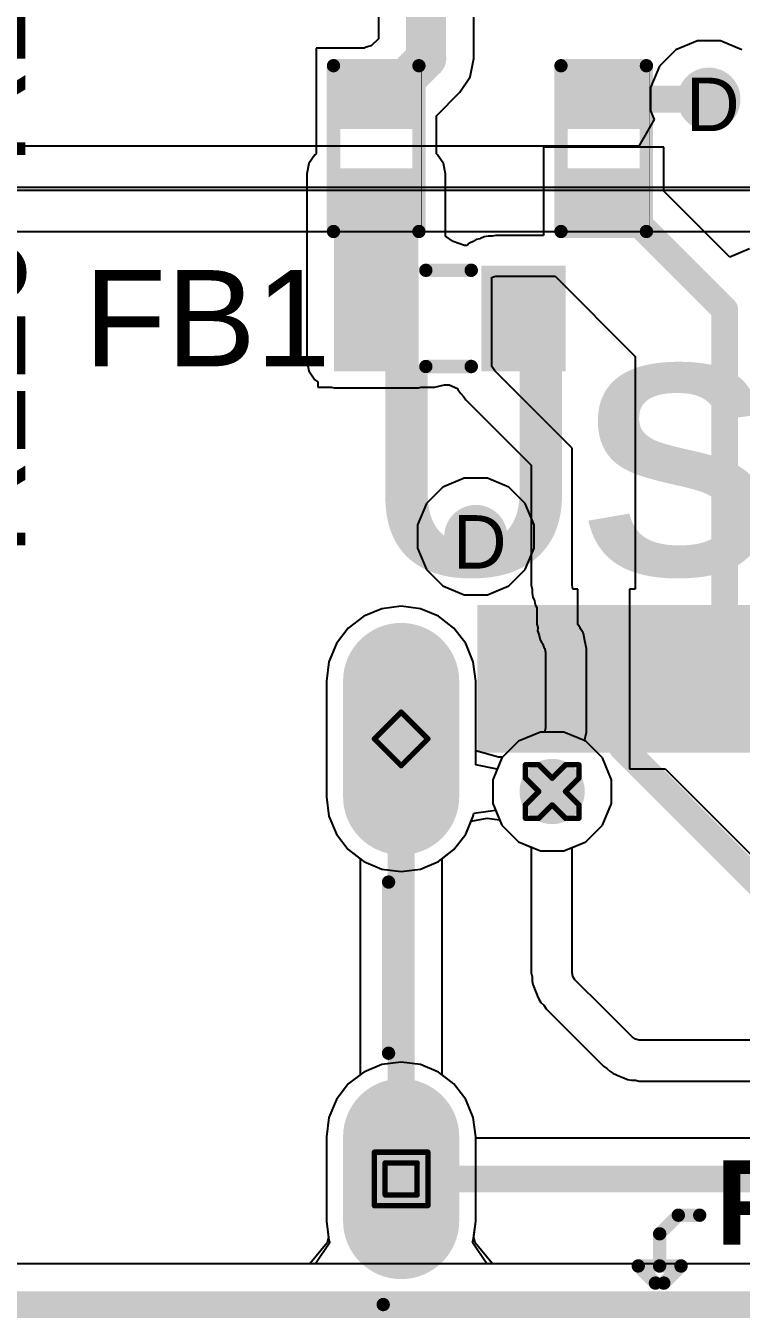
# Model space of a CAD drawing. Header units: inches. Extents: x -11 to 5428, y 0 to 5423.
# Drawn here: x 309.53 to 316.33, y -0.13 to 12.15 of the extents above; entities that cross this region are included whole.
import ezdxf

# ---------------------------------------------------------------- set-up
doc = ezdxf.new("R2010")
doc.units = ezdxf.units.IN
for name, color, linetype in [('Board Outline', 216, 'Continuous'), ('Bottom Layer', 5, 'Continuous'), ('Bottom Solder', 6, 'Continuous'), ('Drill Drawing', 1, 'Continuous'), ('GND', 16, 'Continuous'), ('Mechanical 13', 56, 'Continuous'), ('Multi-Layer', 9, 'Continuous'), ('Pad Holes', 156, 'Continuous'), ('PWR', 76, 'Continuous'), ('Top Layer', 1, 'Continuous'), ('Top Overlay', 2, 'Continuous'), ('Top Paste', 8, 'Continuous'), ('Top Solder', 216, 'Continuous'), ('Via Holes', 16, 'Continuous')]:
    doc.layers.add(name, color=color, linetype=linetype)
doc.styles.add('Arial', font='', dxfattribs={"height": 0.2})
doc.styles.add('Arial_Bold', font='', dxfattribs={"height": 0.2})
doc.styles.get('Arial').set_extended_font_data('Arial')
doc.styles.get('Arial_Bold').set_extended_font_data('Arial', bold=True)

# ---------------------------------------------------------------- blocks, each defined once
blk = doc.blocks.new('IND_0603__1608_M_______628')
at = {"layer": 'Top Layer'}
for points in [[(-1, 0.4), (-0.4, 0.4), (-0.4, -0.4), (-1, -0.4)], [(0.4, 0.4), (1, 0.4), (1, -0.4), (0.4, -0.4)]]:
    blk.add_hatch(color=1, dxfattribs=at).paths.add_polyline_path(points)
at = {"layer": 'Top Paste'}
for points in [[(-1, 0.4), (-0.4, 0.4), (-0.4, -0.4), (-1, -0.4)], [(0.4, 0.4), (1, 0.4), (1, -0.4), (0.4, -0.4)]]:
    blk.add_hatch(color=8, dxfattribs=at).paths.add_polyline_path(points)
at = {"layer": 'Top Solder'}
for points in [[(-1.102, 0.502), (-0.298, 0.502), (-0.298, -0.502), (-1.102, -0.502)], [(0.298, 0.502), (1.102, 0.502), (1.102, -0.502), (0.298, -0.502)]]:
    blk.add_hatch(color=216, dxfattribs=at).paths.add_polyline_path(points)
at = {"layer": 'Top Overlay'}
for points in [[(0.229, 0.457, 0.127, 0.127, 0), (-0.203, 0.457, 0.127, 0.127, 0)], [(0.229, -0.457, 0.127, 0.127, 0), (-0.203, -0.457, 0.127, 0.127, 0)]]:
    blk.add_lwpolyline(points, format="xyseb", dxfattribs=at)
for points in [[(-0.235, 0.457, 0.0635, 0.0635, 1), (-0.171, 0.457, 0.0635, 0.0635, 1)], [(0.197, 0.457, 0.0635, 0.0635, 1), (0.26, 0.457, 0.0635, 0.0635, 1)], [(-0.235, -0.457, 0.0635, 0.0635, 1), (-0.171, -0.457, 0.0635, 0.0635, 1)], [(0.197, -0.457, 0.0635, 0.0635, 1), (0.26, -0.457, 0.0635, 0.0635, 1)]]:
    blk.add_lwpolyline(points, format="xyseb", close=True, dxfattribs=at)
blk = doc.blocks.new('R___0402_746')
at = {"layer": 'Top Layer'}
for points in [[(-0.699, -0.318), (-0.699, 0.317), (-0.241, 0.317), (-0.241, -0.318)], [(0.241, -0.318), (0.241, 0.317), (0.698, 0.317), (0.698, -0.318)]]:
    blk.add_hatch(color=1, dxfattribs=at).paths.add_polyline_path(points)
at = {"layer": 'Top Paste'}
for points in [[(-0.699, -0.318), (-0.699, 0.317), (-0.241, 0.317), (-0.241, -0.318)], [(0.241, -0.318), (0.241, 0.317), (0.698, 0.317), (0.698, -0.318)]]:
    blk.add_hatch(color=8, dxfattribs=at).paths.add_polyline_path(points)
at = {"layer": 'Top Solder'}
for points in [[(-0.754, -0.373), (-0.754, 0.372), (-0.186, 0.372), (-0.186, -0.373)], [(0.186, -0.373), (0.186, 0.372), (0.753, 0.372), (0.753, -0.373)]]:
    blk.add_hatch(color=216, dxfattribs=at).paths.add_polyline_path(points)
at = {"layer": 'Top Overlay'}
for points in [[(-0.787, 0.406, 0.127, 0.127, 0), (-0.787, -0.406, 0.127, 0.127, 0)], [(-0.787, 0.406, 0.127, 0.127, 0), (0.787, 0.406, 0.127, 0.127, 0)], [(0.787, 0.406, 0.127, 0.127, 0), (0.787, -0.406, 0.127, 0.127, 0)], [(-0.787, -0.406, 0.127, 0.127, 0), (0.787, -0.406, 0.127, 0.127, 0)], [(-0.813, -0.432, 0.00323, 0.00323, 0), (0.813, -0.432, 0.00323, 0.00323, 0)]]:
    blk.add_lwpolyline(points, format="xyseb", dxfattribs=at)
for points in [[(-0.819, 0.406, 0.0635, 0.0635, 1), (-0.756, 0.406, 0.0635, 0.0635, 1)], [(-0.819, 0.406, 0.0635, 0.0635, 1), (-0.756, 0.406, 0.0635, 0.0635, 1)], [(0.756, 0.406, 0.0635, 0.0635, 1), (0.819, 0.406, 0.0635, 0.0635, 1)], [(0.756, 0.406, 0.0635, 0.0635, 1), (0.819, 0.406, 0.0635, 0.0635, 1)], [(-0.819, -0.406, 0.0635, 0.0635, 1), (-0.756, -0.406, 0.0635, 0.0635, 1)], [(-0.819, -0.406, 0.0635, 0.0635, 1), (-0.756, -0.406, 0.0635, 0.0635, 1)], [(0.756, -0.406, 0.0635, 0.0635, 1), (0.819, -0.406, 0.0635, 0.0635, 1)], [(0.756, -0.406, 0.0635, 0.0635, 1), (0.819, -0.406, 0.0635, 0.0635, 1)], [(-0.814, -0.432, 0.00161, 0.00161, 1), (-0.812, -0.432, 0.00161, 0.00161, 1)], [(0.812, -0.432, 0.00161, 0.00161, 1), (0.814, -0.432, 0.00161, 0.00161, 1)]]:
    blk.add_lwpolyline(points, format="xyseb", close=True, dxfattribs=at)
blk = doc.blocks.new('R___0402_754')
at = {"layer": 'Top Layer'}
for points in [[(-0.699, -0.318), (-0.699, 0.317), (-0.241, 0.317), (-0.241, -0.318)], [(0.241, -0.318), (0.241, 0.317), (0.698, 0.317), (0.698, -0.318)]]:
    blk.add_hatch(color=1, dxfattribs=at).paths.add_polyline_path(points)
at = {"layer": 'Top Paste'}
for points in [[(-0.699, -0.318), (-0.699, 0.317), (-0.241, 0.317), (-0.241, -0.318)], [(0.241, -0.318), (0.241, 0.317), (0.698, 0.317), (0.698, -0.318)]]:
    blk.add_hatch(color=8, dxfattribs=at).paths.add_polyline_path(points)
at = {"layer": 'Top Solder'}
for points in [[(-0.754, -0.373), (-0.754, 0.372), (-0.186, 0.372), (-0.186, -0.373)], [(0.186, -0.373), (0.186, 0.372), (0.753, 0.372), (0.753, -0.373)]]:
    blk.add_hatch(color=216, dxfattribs=at).paths.add_polyline_path(points)
at = {"layer": 'Top Overlay'}
for points in [[(-0.787, 0.406, 0.127, 0.127, 0), (-0.787, -0.406, 0.127, 0.127, 0)], [(-0.787, 0.406, 0.127, 0.127, 0), (0.787, 0.406, 0.127, 0.127, 0)], [(0.787, 0.406, 0.127, 0.127, 0), (0.787, -0.406, 0.127, 0.127, 0)], [(-0.787, -0.406, 0.127, 0.127, 0), (0.787, -0.406, 0.127, 0.127, 0)], [(-0.813, -0.432, 0.00323, 0.00323, 0), (0.813, -0.432, 0.00323, 0.00323, 0)]]:
    blk.add_lwpolyline(points, format="xyseb", dxfattribs=at)
for points in [[(-0.819, 0.406, 0.0635, 0.0635, 1), (-0.756, 0.406, 0.0635, 0.0635, 1)], [(-0.819, 0.406, 0.0635, 0.0635, 1), (-0.756, 0.406, 0.0635, 0.0635, 1)], [(0.756, 0.406, 0.0635, 0.0635, 1), (0.819, 0.406, 0.0635, 0.0635, 1)], [(0.756, 0.406, 0.0635, 0.0635, 1), (0.819, 0.406, 0.0635, 0.0635, 1)], [(-0.819, -0.406, 0.0635, 0.0635, 1), (-0.756, -0.406, 0.0635, 0.0635, 1)], [(-0.819, -0.406, 0.0635, 0.0635, 1), (-0.756, -0.406, 0.0635, 0.0635, 1)], [(0.756, -0.406, 0.0635, 0.0635, 1), (0.819, -0.406, 0.0635, 0.0635, 1)], [(0.756, -0.406, 0.0635, 0.0635, 1), (0.819, -0.406, 0.0635, 0.0635, 1)], [(-0.814, -0.432, 0.00161, 0.00161, 1), (-0.812, -0.432, 0.00161, 0.00161, 1)], [(0.812, -0.432, 0.00161, 0.00161, 1), (0.814, -0.432, 0.00161, 0.00161, 1)]]:
    blk.add_lwpolyline(points, format="xyseb", close=True, dxfattribs=at)
blk = doc.blocks.new('TYPE_C_31_M_12__775')
at = {"layer": 'Bottom Layer'}
h = blk.add_hatch(color=5, dxfattribs=at)
edge = h.paths.add_edge_path()
edge.add_arc((-4.325, 2.355), 0.45, 0, 180)
edge.add_line((-4.775, 2.355), (-4.775, 1.255))
edge.add_arc((-4.325, 1.255), 0.45, 180, 360)
edge.add_line((-3.875, 1.255), (-3.875, 2.355))
h = blk.add_hatch(color=5, dxfattribs=at)
edge = h.paths.add_edge_path()
edge.add_arc((-4.325, -2.775), 0.45, 180, 360)
edge.add_line((-3.875, -2.775), (-3.875, -1.975))
edge.add_arc((-4.325, -1.975), 0.45, 0, 180)
edge.add_line((-4.775, -1.975), (-4.775, -2.775))
at = {"layer": 'Bottom Solder'}
h = blk.add_hatch(color=6, dxfattribs=at)
edge = h.paths.add_edge_path()
edge.add_arc((-4.325, 2.355), 0.552, 0, 180)
edge.add_line((-4.877, 2.355), (-4.877, 1.255))
edge.add_arc((-4.325, 1.255), 0.552, 180, 360)
edge.add_line((-3.773, 1.255), (-3.773, 2.355))
h = blk.add_hatch(color=6, dxfattribs=at)
edge = h.paths.add_edge_path()
edge.add_arc((-2.89, 1.305), 0.102, 0, 360)
h = blk.add_hatch(color=6, dxfattribs=at)
edge = h.paths.add_edge_path()
edge.add_arc((-4.325, -2.775), 0.552, 180, 360)
edge.add_line((-3.773, -2.775), (-3.773, -1.975))
edge.add_arc((-4.325, -1.975), 0.552, 0, 180)
edge.add_line((-4.877, -1.975), (-4.877, -2.775))
at = {"layer": 'GND'}
h = blk.add_hatch(color=16, dxfattribs=at)
edge = h.paths.add_edge_path()
edge.add_arc((-4.325, 2.355), 0.45, 0, 180)
edge.add_line((-4.775, 2.355), (-4.775, 1.255))
edge.add_arc((-4.325, 1.255), 0.45, 180, 360)
edge.add_line((-3.875, 1.255), (-3.875, 2.355))
h = blk.add_hatch(color=16, dxfattribs=at)
edge = h.paths.add_edge_path()
edge.add_arc((-4.325, -2.775), 0.45, 180, 360)
edge.add_line((-3.875, -2.775), (-3.875, -1.975))
edge.add_arc((-4.325, -1.975), 0.45, 0, 180)
edge.add_line((-4.775, -1.975), (-4.775, -2.775))
at = {"layer": 'Multi-Layer'}
h = blk.add_hatch(color=9, dxfattribs=at)
edge = h.paths.add_edge_path()
edge.add_arc((-4.325, 2.355), 0.45, 0, 180)
edge.add_line((-4.775, 2.355), (-4.775, 1.255))
edge.add_arc((-4.325, 1.255), 0.45, 180, 360)
edge.add_line((-3.875, 1.255), (-3.875, 2.355))
h = blk.add_hatch(color=9, dxfattribs=at)
edge = h.paths.add_edge_path()
edge.add_arc((-4.325, -2.775), 0.45, 180, 360)
edge.add_line((-3.875, -2.775), (-3.875, -1.975))
edge.add_arc((-4.325, -1.975), 0.45, 0, 180)
edge.add_line((-4.775, -1.975), (-4.775, -2.775))
at = {"layer": 'Pad Holes'}
h = blk.add_hatch(color=7, dxfattribs=at)
edge = h.paths.add_edge_path()
edge.add_arc((-4.325, 1.255), 0.3, 180, 360)
edge.add_line((-4.025, 1.255), (-4.025, 2.355))
edge.add_arc((-4.325, 2.355), 0.3, 0, 180)
edge.add_line((-4.625, 2.355), (-4.625, 1.255))
h = blk.add_hatch(color=7, dxfattribs=at)
edge = h.paths.add_edge_path()
edge.add_arc((-2.89, 1.305), 0.31, 0, 360)
h = blk.add_hatch(color=7, dxfattribs=at)
edge = h.paths.add_edge_path()
edge.add_arc((-4.325, -2.775), 0.3, 180, 360)
edge.add_line((-4.025, -2.775), (-4.025, -1.975))
edge.add_arc((-4.325, -1.975), 0.3, 0, 180)
edge.add_line((-4.625, -1.975), (-4.625, -2.775))
at = {"layer": 'PWR'}
h = blk.add_hatch(color=76, dxfattribs=at)
edge = h.paths.add_edge_path()
edge.add_arc((-4.325, 2.355), 0.45, 0, 180)
edge.add_line((-4.775, 2.355), (-4.775, 1.255))
edge.add_arc((-4.325, 1.255), 0.45, 180, 360)
edge.add_line((-3.875, 1.255), (-3.875, 2.355))
h = blk.add_hatch(color=76, dxfattribs=at)
edge = h.paths.add_edge_path()
edge.add_arc((-4.325, -2.775), 0.45, 180, 360)
edge.add_line((-3.875, -2.775), (-3.875, -1.975))
edge.add_arc((-4.325, -1.975), 0.45, 0, 180)
edge.add_line((-4.775, -1.975), (-4.775, -2.775))
at = {"layer": 'Top Layer'}
for points in [[(-3.5, 2.975), (-2.9, 2.975), (-2.9, 1.775), (-3.5, 1.775)], [(-2.7, 2.975), (-2.1, 2.975), (-2.1, 1.775), (-2.7, 1.775)], [(-1.9, 2.975), (-1.6, 2.975), (-1.6, 1.775), (-1.9, 1.775)], [(-1.4, 2.975), (-1.1, 2.975), (-1.1, 1.775), (-1.4, 1.775)]]:
    blk.add_hatch(color=1, dxfattribs=at).paths.add_polyline_path(points)
h = blk.add_hatch(color=1, dxfattribs=at)
edge = h.paths.add_edge_path()
edge.add_arc((-4.325, 2.355), 0.45, 0, 180)
edge.add_line((-4.775, 2.355), (-4.775, 1.255))
edge.add_arc((-4.325, 1.255), 0.45, 180, 360)
edge.add_line((-3.875, 1.255), (-3.875, 2.355))
h = blk.add_hatch(color=1, dxfattribs=at)
edge = h.paths.add_edge_path()
edge.add_arc((-4.325, -2.775), 0.45, 180, 360)
edge.add_line((-3.875, -2.775), (-3.875, -1.975))
edge.add_arc((-4.325, -1.975), 0.45, 0, 180)
edge.add_line((-4.775, -1.975), (-4.775, -2.775))
at = {"layer": 'Top Paste'}
for points in [[(-3.5, 2.975), (-2.9, 2.975), (-2.9, 1.775), (-3.5, 1.775)], [(-2.7, 2.975), (-2.1, 2.975), (-2.1, 1.775), (-2.7, 1.775)], [(-1.9, 2.975), (-1.6, 2.975), (-1.6, 1.775), (-1.9, 1.775)], [(-1.4, 2.975), (-1.1, 2.975), (-1.1, 1.775), (-1.4, 1.775)]]:
    blk.add_hatch(color=8, dxfattribs=at).paths.add_polyline_path(points)
at = {"layer": 'Top Solder'}
for points in [[(-3.602, 3.077), (-2.798, 3.077), (-2.798, 1.673), (-3.602, 1.673)], [(-2.802, 3.077), (-1.998, 3.077), (-1.998, 1.673), (-2.802, 1.673)], [(-2.002, 3.077), (-1.498, 3.077), (-1.498, 1.673), (-2.002, 1.673)], [(-1.502, 3.077), (-0.998, 3.077), (-0.998, 1.673), (-1.502, 1.673)]]:
    blk.add_hatch(color=216, dxfattribs=at).paths.add_polyline_path(points)
h = blk.add_hatch(color=216, dxfattribs=at)
edge = h.paths.add_edge_path()
edge.add_arc((-4.325, 2.355), 0.552, 0, 180)
edge.add_line((-4.877, 2.355), (-4.877, 1.255))
edge.add_arc((-4.325, 1.255), 0.552, 180, 360)
edge.add_line((-3.773, 1.255), (-3.773, 2.355))
h = blk.add_hatch(color=216, dxfattribs=at)
edge = h.paths.add_edge_path()
edge.add_arc((-2.89, 1.305), 0.102, 0, 360)
h = blk.add_hatch(color=216, dxfattribs=at)
edge = h.paths.add_edge_path()
edge.add_arc((-4.325, -2.775), 0.552, 180, 360)
edge.add_line((-3.773, -2.775), (-3.773, -1.975))
edge.add_arc((-4.325, -1.975), 0.552, 0, 180)
edge.add_line((-4.877, -1.975), (-4.877, -2.775))
at = {"layer": 'Mechanical 13'}
for points in [[(-1.868, -2.897, 0.127, 0.127, 0), (-1.691, -2.72, 0.127, 0.127, 0)], [(-1.691, -2.72, 0.127, 0.127, 0), (-1.487, -2.72, 0.127, 0.127, 0)], [(-1.868, -3.202, 0.127, 0.127, 0), (-1.868, -2.897, 0.127, 0.127, 0)], [(-2.072, -3.202, 0.127, 0.127, 0), (-1.908, -3.365, 0.127, 0.127, 0)], [(-2.072, -3.202, 0.127, 0.127, 0), (-1.868, -3.202, 0.127, 0.127, 0)], [(-1.868, -3.202, 0.127, 0.127, 0), (-1.665, -3.202, 0.127, 0.127, 0)], [(-1.828, -3.365, 0.127, 0.127, 0), (-1.665, -3.202, 0.127, 0.127, 0)]]:
    blk.add_lwpolyline(points, format="xyseb", dxfattribs=at)
for points in [[(-1.722, -2.72, 0.0635, 0.0635, 1), (-1.659, -2.72, 0.0635, 0.0635, 1)], [(-1.722, -2.72, 0.0635, 0.0635, 1), (-1.659, -2.72, 0.0635, 0.0635, 1)], [(-1.519, -2.72, 0.0635, 0.0635, 1), (-1.456, -2.72, 0.0635, 0.0635, 1)], [(-1.9, -2.897, 0.0635, 0.0635, 1), (-1.837, -2.897, 0.0635, 0.0635, 1)], [(-1.9, -2.897, 0.0635, 0.0635, 1), (-1.837, -2.897, 0.0635, 0.0635, 1)], [(-2.103, -3.202, 0.0635, 0.0635, 1), (-2.04, -3.202, 0.0635, 0.0635, 1)], [(-2.103, -3.202, 0.0635, 0.0635, 1), (-2.04, -3.202, 0.0635, 0.0635, 1)], [(-1.9, -3.202, 0.0635, 0.0635, 1), (-1.837, -3.202, 0.0635, 0.0635, 1)], [(-1.9, -3.202, 0.0635, 0.0635, 1), (-1.837, -3.202, 0.0635, 0.0635, 1)], [(-1.9, -3.202, 0.0635, 0.0635, 1), (-1.837, -3.202, 0.0635, 0.0635, 1)], [(-1.697, -3.202, 0.0635, 0.0635, 1), (-1.633, -3.202, 0.0635, 0.0635, 1)], [(-1.697, -3.202, 0.0635, 0.0635, 1), (-1.633, -3.202, 0.0635, 0.0635, 1)], [(-1.94, -3.365, 0.0635, 0.0635, 1), (-1.877, -3.365, 0.0635, 0.0635, 1)], [(-1.86, -3.365, 0.0635, 0.0635, 1), (-1.797, -3.365, 0.0635, 0.0635, 1)]]:
    blk.add_lwpolyline(points, format="xyseb", close=True, dxfattribs=at)
at = {"layer": 'Top Overlay'}
for points in [[(-4.445, -1.181, 0.127, 0.127, 0), (-4.445, 0.445, 0.127, 0.127, 0)], [(-4.495, -3.569, 0.127, 0.127, 0), (4.495, -3.569, 0.127, 0.127, 0)]]:
    blk.add_lwpolyline(points, format="xyseb", dxfattribs=at)
for points in [[(-4.476, 0.445, 0.0635, 0.0635, 1), (-4.413, 0.445, 0.0635, 0.0635, 1)], [(-4.476, -1.181, 0.0635, 0.0635, 1), (-4.413, -1.181, 0.0635, 0.0635, 1)], [(-4.527, -3.569, 0.0635, 0.0635, 1), (-4.464, -3.569, 0.0635, 0.0635, 1)]]:
    blk.add_lwpolyline(points, format="xyseb", close=True, dxfattribs=at)
at = {"layer": 'Mechanical 13', "style": 'Arial_Bold'}
blk.add_text('PCB Edge', height=0.8, rotation=360, dxfattribs=at).set_placement((-1.338, -2.999))

msp = doc.modelspace()

# ---------------------------------------------------------------- hatches: boundary and pattern name
at = {"layer": 'Bottom Layer'}
h = msp.add_hatch(color=5, dxfattribs=at)
edge = h.paths.add_edge_path()
edge.add_arc((316.022, 11.454), 0.3, 0, 360)
h = msp.add_hatch(color=5, dxfattribs=at)
edge = h.paths.add_edge_path()
edge.add_arc((313.807, 7.299), 0.3, 0, 360)
at = {"layer": 'GND'}
h = msp.add_hatch(color=16, dxfattribs=at)
edge = h.paths.add_edge_path()
edge.add_arc((316.022, 11.454), 0.3, 0, 360)
h = msp.add_hatch(color=16, dxfattribs=at)
edge = h.paths.add_edge_path()
edge.add_arc((313.807, 7.299), 0.3, 0, 360)
at = {"layer": 'PWR'}
h = msp.add_hatch(color=76, dxfattribs=at)
edge = h.paths.add_edge_path()
edge.add_arc((316.022, 11.454), 0.3, 0, 360)
h = msp.add_hatch(color=76, dxfattribs=at)
edge = h.paths.add_edge_path()
edge.add_arc((313.807, 7.299), 0.3, 0, 360)
at = {"layer": 'Top Layer'}
h = msp.add_hatch(color=1, dxfattribs=at)
edge = h.paths.add_edge_path()
edge.add_arc((316.022, 11.454), 0.3, 0, 360)
msp.add_hatch(color=1, dxfattribs=at).paths.add_polyline_path([(312.459, 8.971), (313.261, 8.971), (313.261, 10.743), (312.459, 10.743)])
h = msp.add_hatch(color=1, dxfattribs=at)
edge = h.paths.add_edge_path()
edge.add_arc((313.807, 7.299), 0.3, 0, 360)
at = {"layer": 'Via Holes'}
h = msp.add_hatch(color=7, dxfattribs=at)
edge = h.paths.add_edge_path()
edge.add_arc((316.022, 11.454), 0.15, 0, 360)
h = msp.add_hatch(color=7, dxfattribs=at)
edge = h.paths.add_edge_path()
edge.add_arc((313.807, 7.299), 0.15, 0, 360)

# ---------------------------------------------------------------- linework, layer by layer
at = {"layer": 'Board Outline'}
msp.add_lwpolyline([(0, 0, 0.254, 0.254, 0), (344, 0, 0.254, 0.254, 0)], format="xyseb", dxfattribs=at)
at = {"layer": 'Bottom Layer'}
for p, q in [((313.097, 6.636), (312.913, 6.612)), ((313.281, 6.612), (313.097, 6.636)), ((312.742, 6.541), (312.595, 6.428)), ((312.913, 6.612), (312.742, 6.541)), ((313.452, 6.541), (313.281, 6.612)), ((313.599, 6.428), (313.452, 6.541)), ((312.595, 6.428), (312.482, 6.281)), ((313.712, 6.281), (313.599, 6.428)), ((312.482, 6.281), (312.411, 6.109)), ((313.783, 6.109), (313.712, 6.281)), ((312.411, 6.109), (312.387, 5.926)), ((313.807, 5.926), (313.783, 6.109)), ((312.387, 5.926), (312.387, 4.826)), ((313.807, 5.13), (313.807, 5.926)), ((314.42, 5.44), (314.213, 5.354)), ((314.644, 5.44), (314.42, 5.44)), ((314.852, 5.354), (314.644, 5.44)), ((314.213, 5.354), (314.054, 5.195)), ((315.01, 5.195), (314.852, 5.354)), ((314.054, 5.195), (314.01, 5.09)), ((315.096, 4.988), (315.01, 5.195)), ((314.01, 5.09), (313.807, 5.13)), ((315.096, 4.763), (315.096, 4.988)), ((312.387, 4.826), (312.411, 4.642)), ((313.783, 4.642), (313.787, 4.67)), ((313.787, 4.67), (313.995, 4.698)), ((313.995, 4.698), (314.054, 4.556)), ((315.01, 4.556), (315.096, 4.763)), ((312.411, 4.642), (312.482, 4.471)), ((313.712, 4.471), (313.783, 4.642)), ((314.054, 4.556), (314.213, 4.398)), ((314.852, 4.398), (315.01, 4.556)), ((312.482, 4.471), (312.595, 4.324)), ((313.599, 4.324), (313.712, 4.471)), ((312.595, 4.324), (312.709, 4.236)), ((313.486, 4.236), (313.599, 4.324)), ((314.213, 4.398), (314.42, 4.312)), ((314.42, 4.312), (314.644, 4.312)), ((314.644, 4.312), (314.852, 4.398)), ((312.709, 4.236), (312.709, 2.185)), ((313.486, 2.185), (313.486, 4.236)), ((312.595, 2.098), (312.482, 1.951)), ((312.709, 2.185), (312.595, 2.098)), ((313.599, 2.098), (313.486, 2.185)), ((313.712, 1.951), (313.599, 2.098)), ((312.482, 1.951), (312.411, 1.779)), ((313.783, 1.779), (313.712, 1.951)), ((312.411, 1.779), (312.387, 1.596)), ((313.807, 1.596), (313.783, 1.779)), ((312.387, 1.596), (312.387, 0.796)), ((313.807, 1.584), (313.807, 1.596)), ((321.037, 1.584), (313.807, 1.584)), ((312.387, 0.796), (312.411, 0.612)), ((312.42, 0.592), (312.284, 0.388)), ((312.411, 0.612), (312.42, 0.592)), ((312.284, 0.388), (305.819, 0.388))]:
    msp.add_line(p, q, dxfattribs=at)
for points in [[(313.097, 1.196, 0.254, 0.254, 0), (313.097, 5.376, 0.254, 0.254, 0)], [(313.097, 1.196, 0.254, 0.254, 0), (321.747, 1.196, 0.254, 0.254, 0)]]:
    msp.add_lwpolyline(points, format="xyseb", dxfattribs=at)
for points in [[(313.034, 5.376, 0.127, 0.127, 1), (313.161, 5.376, 0.127, 0.127, 1)], [(313.034, 1.196, 0.127, 0.127, 1), (313.161, 1.196, 0.127, 0.127, 1)], [(313.034, 1.196, 0.127, 0.127, 1), (313.161, 1.196, 0.127, 0.127, 1)]]:
    msp.add_lwpolyline(points, format="xyseb", close=True, dxfattribs=at)
at = {"layer": 'Drill Drawing'}
for points in [[(312.843, 5.376, 0.0508, 0.0508, 0), (313.097, 5.63, 0.0508, 0.0508, 0)], [(313.097, 5.63, 0.0508, 0.0508, 0), (313.351, 5.376, 0.0508, 0.0508, 0)], [(312.843, 5.376, 0.0508, 0.0508, 0), (313.097, 5.122, 0.0508, 0.0508, 0)], [(313.097, 5.122, 0.0508, 0.0508, 0), (313.351, 5.376, 0.0508, 0.0508, 0)], [(314.278, 5.003, 0.0508, 0.0508, 0), (314.278, 5.13, 0.0508, 0.0508, 0)], [(314.278, 5.13, 0.0508, 0.0508, 0), (314.405, 5.13, 0.0508, 0.0508, 0)], [(314.405, 5.13, 0.0508, 0.0508, 0), (314.532, 5.003, 0.0508, 0.0508, 0)], [(314.532, 5.003, 0.0508, 0.0508, 0), (314.659, 5.13, 0.0508, 0.0508, 0)], [(314.659, 5.13, 0.0508, 0.0508, 0), (314.786, 5.13, 0.0508, 0.0508, 0)], [(314.786, 5.003, 0.0508, 0.0508, 0), (314.786, 5.13, 0.0508, 0.0508, 0)], [(314.278, 5.003, 0.0508, 0.0508, 0), (314.405, 4.876, 0.0508, 0.0508, 0)], [(314.659, 4.876, 0.0508, 0.0508, 0), (314.786, 5.003, 0.0508, 0.0508, 0)], [(314.278, 4.749, 0.0508, 0.0508, 0), (314.405, 4.876, 0.0508, 0.0508, 0)], [(314.659, 4.876, 0.0508, 0.0508, 0), (314.786, 4.749, 0.0508, 0.0508, 0)], [(314.278, 4.622, 0.0508, 0.0508, 0), (314.278, 4.749, 0.0508, 0.0508, 0)], [(314.405, 4.622, 0.0508, 0.0508, 0), (314.532, 4.749, 0.0508, 0.0508, 0)], [(314.532, 4.749, 0.0508, 0.0508, 0), (314.659, 4.622, 0.0508, 0.0508, 0)], [(314.786, 4.622, 0.0508, 0.0508, 0), (314.786, 4.749, 0.0508, 0.0508, 0)], [(314.278, 4.622, 0.0508, 0.0508, 0), (314.405, 4.622, 0.0508, 0.0508, 0)], [(314.659, 4.622, 0.0508, 0.0508, 0), (314.786, 4.622, 0.0508, 0.0508, 0)], [(312.843, 1.45, 0.0508, 0.0508, 0), (313.351, 1.45, 0.0508, 0.0508, 0)], [(312.843, 0.942, 0.0508, 0.0508, 0), (312.843, 1.45, 0.0508, 0.0508, 0)], [(313.351, 0.942, 0.0508, 0.0508, 0), (313.351, 1.45, 0.0508, 0.0508, 0)], [(312.945, 1.348, 0.0508, 0.0508, 0), (313.249, 1.348, 0.0508, 0.0508, 0)], [(312.945, 1.043, 0.0508, 0.0508, 0), (312.945, 1.348, 0.0508, 0.0508, 0)], [(313.249, 1.043, 0.0508, 0.0508, 0), (313.249, 1.348, 0.0508, 0.0508, 0)], [(312.945, 1.043, 0.0508, 0.0508, 0), (313.249, 1.043, 0.0508, 0.0508, 0)], [(312.843, 0.942, 0.0508, 0.0508, 0), (313.351, 0.942, 0.0508, 0.0508, 0)]]:
    msp.add_lwpolyline(points, format="xyseb", dxfattribs=at)
for points in [[(313.084, 5.63, 0.0254, 0.0254, 1), (313.11, 5.63, 0.0254, 0.0254, 1)], [(313.084, 5.63, 0.0254, 0.0254, 1), (313.11, 5.63, 0.0254, 0.0254, 1)], [(312.83, 5.376, 0.0254, 0.0254, 1), (312.856, 5.376, 0.0254, 0.0254, 1)], [(312.83, 5.376, 0.0254, 0.0254, 1), (312.856, 5.376, 0.0254, 0.0254, 1)], [(313.338, 5.376, 0.0254, 0.0254, 1), (313.364, 5.376, 0.0254, 0.0254, 1)], [(313.338, 5.376, 0.0254, 0.0254, 1), (313.364, 5.376, 0.0254, 0.0254, 1)], [(313.084, 5.122, 0.0254, 0.0254, 1), (313.11, 5.122, 0.0254, 0.0254, 1)], [(313.084, 5.122, 0.0254, 0.0254, 1), (313.11, 5.122, 0.0254, 0.0254, 1)], [(314.265, 5.13, 0.0254, 0.0254, 1), (314.291, 5.13, 0.0254, 0.0254, 1)], [(314.265, 5.13, 0.0254, 0.0254, 1), (314.291, 5.13, 0.0254, 0.0254, 1)], [(314.392, 5.13, 0.0254, 0.0254, 1), (314.418, 5.13, 0.0254, 0.0254, 1)], [(314.392, 5.13, 0.0254, 0.0254, 1), (314.418, 5.13, 0.0254, 0.0254, 1)], [(314.646, 5.13, 0.0254, 0.0254, 1), (314.672, 5.13, 0.0254, 0.0254, 1)], [(314.646, 5.13, 0.0254, 0.0254, 1), (314.672, 5.13, 0.0254, 0.0254, 1)], [(314.773, 5.13, 0.0254, 0.0254, 1), (314.799, 5.13, 0.0254, 0.0254, 1)], [(314.773, 5.13, 0.0254, 0.0254, 1), (314.799, 5.13, 0.0254, 0.0254, 1)], [(314.265, 5.003, 0.0254, 0.0254, 1), (314.291, 5.003, 0.0254, 0.0254, 1)], [(314.265, 5.003, 0.0254, 0.0254, 1), (314.291, 5.003, 0.0254, 0.0254, 1)], [(314.519, 5.003, 0.0254, 0.0254, 1), (314.545, 5.003, 0.0254, 0.0254, 1)], [(314.519, 5.003, 0.0254, 0.0254, 1), (314.545, 5.003, 0.0254, 0.0254, 1)], [(314.773, 5.003, 0.0254, 0.0254, 1), (314.799, 5.003, 0.0254, 0.0254, 1)], [(314.773, 5.003, 0.0254, 0.0254, 1), (314.799, 5.003, 0.0254, 0.0254, 1)], [(314.392, 4.876, 0.0254, 0.0254, 1), (314.418, 4.876, 0.0254, 0.0254, 1)], [(314.392, 4.876, 0.0254, 0.0254, 1), (314.418, 4.876, 0.0254, 0.0254, 1)], [(314.646, 4.876, 0.0254, 0.0254, 1), (314.672, 4.876, 0.0254, 0.0254, 1)], [(314.646, 4.876, 0.0254, 0.0254, 1), (314.672, 4.876, 0.0254, 0.0254, 1)], [(314.265, 4.749, 0.0254, 0.0254, 1), (314.291, 4.749, 0.0254, 0.0254, 1)], [(314.265, 4.749, 0.0254, 0.0254, 1), (314.291, 4.749, 0.0254, 0.0254, 1)], [(314.519, 4.749, 0.0254, 0.0254, 1), (314.545, 4.749, 0.0254, 0.0254, 1)], [(314.519, 4.749, 0.0254, 0.0254, 1), (314.545, 4.749, 0.0254, 0.0254, 1)], [(314.773, 4.749, 0.0254, 0.0254, 1), (314.799, 4.749, 0.0254, 0.0254, 1)], [(314.773, 4.749, 0.0254, 0.0254, 1), (314.799, 4.749, 0.0254, 0.0254, 1)], [(314.265, 4.622, 0.0254, 0.0254, 1), (314.291, 4.622, 0.0254, 0.0254, 1)], [(314.265, 4.622, 0.0254, 0.0254, 1), (314.291, 4.622, 0.0254, 0.0254, 1)], [(314.392, 4.622, 0.0254, 0.0254, 1), (314.418, 4.622, 0.0254, 0.0254, 1)], [(314.392, 4.622, 0.0254, 0.0254, 1), (314.418, 4.622, 0.0254, 0.0254, 1)], [(314.646, 4.622, 0.0254, 0.0254, 1), (314.672, 4.622, 0.0254, 0.0254, 1)], [(314.646, 4.622, 0.0254, 0.0254, 1), (314.672, 4.622, 0.0254, 0.0254, 1)], [(314.773, 4.622, 0.0254, 0.0254, 1), (314.799, 4.622, 0.0254, 0.0254, 1)], [(314.773, 4.622, 0.0254, 0.0254, 1), (314.799, 4.622, 0.0254, 0.0254, 1)], [(312.83, 1.45, 0.0254, 0.0254, 1), (312.856, 1.45, 0.0254, 0.0254, 1)], [(312.83, 1.45, 0.0254, 0.0254, 1), (312.856, 1.45, 0.0254, 0.0254, 1)], [(313.338, 1.45, 0.0254, 0.0254, 1), (313.364, 1.45, 0.0254, 0.0254, 1)], [(313.338, 1.45, 0.0254, 0.0254, 1), (313.364, 1.45, 0.0254, 0.0254, 1)], [(312.932, 1.348, 0.0254, 0.0254, 1), (312.957, 1.348, 0.0254, 0.0254, 1)], [(312.932, 1.348, 0.0254, 0.0254, 1), (312.957, 1.348, 0.0254, 0.0254, 1)], [(313.237, 1.348, 0.0254, 0.0254, 1), (313.262, 1.348, 0.0254, 0.0254, 1)], [(313.237, 1.348, 0.0254, 0.0254, 1), (313.262, 1.348, 0.0254, 0.0254, 1)], [(312.932, 1.043, 0.0254, 0.0254, 1), (312.957, 1.043, 0.0254, 0.0254, 1)], [(312.932, 1.043, 0.0254, 0.0254, 1), (312.957, 1.043, 0.0254, 0.0254, 1)], [(313.237, 1.043, 0.0254, 0.0254, 1), (313.262, 1.043, 0.0254, 0.0254, 1)], [(313.237, 1.043, 0.0254, 0.0254, 1), (313.262, 1.043, 0.0254, 0.0254, 1)], [(312.83, 0.942, 0.0254, 0.0254, 1), (312.856, 0.942, 0.0254, 0.0254, 1)], [(312.83, 0.942, 0.0254, 0.0254, 1), (312.856, 0.942, 0.0254, 0.0254, 1)], [(313.338, 0.942, 0.0254, 0.0254, 1), (313.364, 0.942, 0.0254, 0.0254, 1)], [(313.338, 0.942, 0.0254, 0.0254, 1), (313.364, 0.942, 0.0254, 0.0254, 1)]]:
    msp.add_lwpolyline(points, format="xyseb", close=True, dxfattribs=at)
at = {"layer": 'GND'}
for p, q in [((337.475, 10.585), (307.932, 10.585)), ((300.843, 10.196), (343.612, 10.196)), ((313.493, 7.768), (313.337, 7.613)), ((313.697, 7.853), (313.493, 7.768)), ((313.917, 7.853), (313.697, 7.853)), ((314.121, 7.768), (313.917, 7.853)), ((314.277, 7.613), (314.121, 7.768)), ((313.337, 7.613), (313.253, 7.409)), ((314.361, 7.409), (314.277, 7.613)), ((313.253, 7.409), (313.253, 7.189)), ((314.361, 7.189), (314.361, 7.409)), ((313.253, 7.189), (313.337, 6.985)), ((314.277, 6.985), (314.361, 7.189)), ((313.337, 6.985), (313.493, 6.829)), ((314.121, 6.829), (314.277, 6.985)), ((313.493, 6.829), (313.697, 6.745)), ((313.917, 6.745), (314.121, 6.829)), ((313.697, 6.745), (313.917, 6.745)), ((314.42, 5.44), (314.213, 5.354)), ((314.644, 5.44), (314.42, 5.44)), ((314.852, 5.354), (314.644, 5.44)), ((314.213, 5.354), (314.054, 5.195)), ((315.01, 5.195), (314.852, 5.354)), ((314.054, 5.195), (313.968, 4.988)), ((315.096, 4.988), (315.01, 5.195)), ((313.968, 4.988), (313.968, 4.763)), ((315.096, 4.763), (315.096, 4.988)), ((313.968, 4.763), (314.054, 4.556)), ((315.01, 4.556), (315.096, 4.763)), ((314.054, 4.556), (314.213, 4.398)), ((314.852, 4.398), (315.01, 4.556)), ((314.213, 4.398), (314.42, 4.312)), ((314.42, 4.312), (314.644, 4.312)), ((314.644, 4.312), (314.852, 4.398)), ((343.612, 0.388), (0.388, 0.388))]:
    msp.add_line(p, q, dxfattribs=at)
at = {"layer": 'PWR'}
for p, q in [((315.708, 11.924), (315.552, 11.768)), ((315.912, 12.008), (315.708, 11.924)), ((316.132, 12.008), (315.912, 12.008)), ((316.336, 11.924), (316.132, 12.008)), ((315.552, 11.768), (315.468, 11.564)), ((315.468, 11.564), (315.468, 11.344)), ((315.468, 11.344), (315.503, 11.26)), ((315.503, 11.26), (315.355, 11.006)), ((315.355, 11.006), (300.549, 11.006)), ((300.549, 10.617), (317.699, 10.617)), ((313.493, 7.768), (313.337, 7.613)), ((313.697, 7.853), (313.493, 7.768)), ((313.917, 7.853), (313.697, 7.853)), ((314.121, 7.768), (313.917, 7.853)), ((314.277, 7.613), (314.121, 7.768)), ((313.337, 7.613), (313.253, 7.409)), ((314.361, 7.409), (314.277, 7.613)), ((313.253, 7.409), (313.253, 7.189)), ((314.361, 7.189), (314.361, 7.409)), ((313.253, 7.189), (313.337, 6.985)), ((314.277, 6.985), (314.361, 7.189)), ((313.337, 6.985), (313.493, 6.829)), ((314.121, 6.829), (314.277, 6.985)), ((313.493, 6.829), (313.697, 6.745)), ((313.917, 6.745), (314.121, 6.829)), ((313.097, 6.636), (312.913, 6.612)), ((313.281, 6.612), (313.097, 6.636)), ((313.697, 6.745), (313.917, 6.745)), ((312.742, 6.541), (312.595, 6.428)), ((312.913, 6.612), (312.742, 6.541)), ((313.452, 6.541), (313.281, 6.612)), ((313.599, 6.428), (313.452, 6.541)), ((312.595, 6.428), (312.482, 6.281)), ((313.712, 6.281), (313.599, 6.428)), ((312.482, 6.281), (312.411, 6.109)), ((313.783, 6.109), (313.712, 6.281)), ((312.411, 6.109), (312.387, 5.926)), ((313.807, 5.926), (313.783, 6.109)), ((312.387, 5.926), (312.387, 4.826)), ((313.807, 5.263), (313.807, 5.926)), ((314.42, 5.44), (314.213, 5.354)), ((314.644, 5.44), (314.42, 5.44)), ((314.852, 5.354), (314.644, 5.44)), ((314.213, 5.354), (314.061, 5.202)), ((315.01, 5.195), (314.852, 5.354)), ((314.022, 5.204), (313.807, 5.263)), ((314.061, 5.202), (314.022, 5.204)), ((315.096, 4.988), (315.01, 5.195)), ((315.096, 4.763), (315.096, 4.988)), ((312.387, 4.826), (312.411, 4.642)), ((315.01, 4.556), (315.096, 4.763)), ((312.411, 4.642), (312.482, 4.471)), ((313.712, 4.471), (313.763, 4.594)), ((313.763, 4.594), (313.913, 4.623)), ((313.913, 4.623), (314.033, 4.606)), ((314.033, 4.606), (314.054, 4.556)), ((314.054, 4.556), (314.213, 4.398)), ((314.852, 4.398), (315.01, 4.556)), ((312.482, 4.471), (312.595, 4.324)), ((313.599, 4.324), (313.712, 4.471)), ((312.595, 4.324), (312.742, 4.211)), ((313.452, 4.211), (313.599, 4.324)), ((314.213, 4.398), (314.42, 4.312)), ((314.42, 4.312), (314.644, 4.312)), ((314.644, 4.312), (314.852, 4.398)), ((312.742, 4.211), (312.913, 4.14)), ((313.281, 4.14), (313.452, 4.211)), ((312.913, 4.14), (313.097, 4.116)), ((313.097, 4.116), (313.281, 4.14)), ((312.742, 2.211), (312.595, 2.098)), ((312.913, 2.282), (312.742, 2.211)), ((313.097, 2.306), (312.913, 2.282)), ((313.281, 2.282), (313.097, 2.306)), ((313.452, 2.211), (313.281, 2.282)), ((313.599, 2.098), (313.452, 2.211)), ((312.595, 2.098), (312.482, 1.951)), ((313.712, 1.951), (313.599, 2.098)), ((312.482, 1.951), (312.411, 1.779)), ((313.783, 1.779), (313.712, 1.951)), ((312.411, 1.779), (312.387, 1.596)), ((313.807, 1.596), (313.783, 1.779)), ((312.387, 1.596), (312.387, 0.796)), ((313.807, 0.796), (313.807, 1.596)), ((312.387, 0.796), (312.407, 0.642)), ((313.787, 0.642), (313.807, 0.796)), ((312.407, 0.642), (312.393, 0.589)), ((313.801, 0.589), (313.787, 0.642)), ((312.393, 0.589), (312.229, 0.388)), ((313.965, 0.388), (313.801, 0.589)), ((312.229, 0.388), (228.549, 0.388)), ((320.879, 0.388), (313.965, 0.388))]:
    msp.add_line(p, q, dxfattribs=at)
at = {"layer": 'Top Layer'}
for p, q in [((312.881, 16.091), (312.881, 12.027)), ((313.788, 11.84), (313.788, 16.091)), ((312.744, 11.937), (312.289, 11.937)), ((312.289, 11.937), (312.289, 10.934)), ((312.763, 11.949), (312.744, 11.937)), ((312.813, 11.959), (312.763, 11.949)), ((312.881, 12.027), (312.813, 11.959)), ((313.753, 11.666), (313.788, 11.84)), ((313.655, 11.519), (313.753, 11.666)), ((313.432, 11.296), (313.655, 11.519)), ((313.655, 11.519), (313.655, 11.519)), ((313.432, 10.934), (313.432, 11.296)), ((312.289, 10.934), (312.276, 10.926)), ((313.444, 10.926), (313.432, 10.934)), ((315.594, 10.997), (314.451, 10.997)), ((314.451, 10.997), (314.451, 10.16)), ((315.594, 10.581), (315.594, 10.997)), ((312.22, 10.842), (312.2, 10.743)), ((312.276, 10.926), (312.22, 10.842)), ((313.5, 10.842), (313.444, 10.926)), ((313.52, 10.743), (313.5, 10.842)), ((312.2, 10.743), (312.2, 8.971)), ((313.52, 10.152), (313.52, 10.743)), ((316.22, 9.954), (315.594, 10.581)), ((313.592, 10.102), (313.52, 10.152)), ((313.698, 10.065), (313.592, 10.102)), ((313.744, 10.086), (313.723, 10.064)), ((313.747, 10.087), (313.744, 10.086)), ((313.783, 10.102), (313.747, 10.087)), ((313.811, 10.121), (313.783, 10.102)), ((313.846, 10.128), (313.811, 10.121)), ((313.848, 10.129), (313.846, 10.128)), ((313.85, 10.13), (313.848, 10.129)), ((313.852, 10.131), (313.85, 10.13)), ((313.887, 10.145), (313.852, 10.131)), ((313.923, 10.152), (313.887, 10.145)), ((313.961, 10.152), (313.923, 10.152)), ((313.998, 10.16), (313.961, 10.152)), ((314.451, 10.16), (313.998, 10.16)), ((313.723, 10.064), (313.698, 10.065)), ((316.408, 10.032), (316.22, 9.954)), ((313.96, 9.762), (313.963, 9.764)), ((313.96, 8.913), (313.96, 9.762)), ((313.963, 9.764), (313.998, 9.771)), ((313.998, 9.771), (314.56, 9.771)), ((314.56, 9.771), (315.322, 9.009)), ((312.2, 8.971), (312.22, 8.872)), ((315.322, 9.009), (315.322, 6.8)), ((312.22, 8.872), (312.276, 8.788)), ((313.987, 8.872), (313.96, 8.913)), ((314.722, 8.137), (313.987, 8.872)), ((312.276, 8.788), (312.306, 8.768)), ((312.306, 8.768), (312.306, 8.717)), ((312.306, 8.717), (312.434, 8.717)), ((312.434, 8.717), (312.459, 8.712)), ((313.261, 8.712), (313.286, 8.717)), ((313.286, 8.717), (313.414, 8.717)), ((313.414, 8.717), (313.51, 8.741)), ((313.414, 8.717), (313.414, 8.717)), ((313.51, 8.741), (313.553, 8.741)), ((313.553, 8.741), (313.633, 8.706)), ((312.459, 8.712), (313.261, 8.712)), ((313.633, 8.706), (313.637, 8.697)), ((313.637, 8.697), (313.664, 8.656)), ((313.664, 8.656), (313.691, 8.629)), ((313.691, 8.629), (313.712, 8.598)), ((313.712, 8.598), (314.334, 7.976)), ((314.722, 7.976), (314.722, 8.137)), ((314.334, 7.976), (314.334, 6.838)), ((314.722, 6.838), (314.722, 7.976)), ((314.334, 6.838), (314.341, 6.8)), ((314.341, 6.8), (314.341, 6.762)), ((314.341, 6.762), (314.349, 6.724)), ((314.73, 6.8), (314.722, 6.838)), ((314.776, 6.8), (314.73, 6.8)), ((314.776, 6.614), (314.776, 6.8)), ((315.322, 6.8), (315.268, 6.8)), ((315.268, 6.8), (315.268, 5.092)), ((313.097, 6.636), (312.913, 6.612)), ((313.281, 6.612), (313.097, 6.636)), ((314.349, 6.724), (314.363, 6.689)), ((314.363, 6.689), (314.371, 6.651)), ((314.371, 6.651), (314.388, 6.626)), ((312.742, 6.541), (312.595, 6.428)), ((312.913, 6.612), (312.742, 6.541)), ((313.452, 6.541), (313.281, 6.612)), ((313.599, 6.428), (313.452, 6.541)), ((314.388, 6.626), (314.388, 6.468)), ((314.776, 6.468), (314.776, 6.614)), ((312.595, 6.428), (312.482, 6.281)), ((313.712, 6.281), (313.599, 6.428)), ((314.388, 6.468), (314.388, 6.466)), ((314.388, 6.466), (314.388, 6.465)), ((314.388, 6.465), (314.395, 6.433)), ((314.395, 6.433), (314.394, 6.397)), ((314.394, 6.397), (314.395, 6.395)), ((314.395, 6.395), (314.41, 6.357)), ((314.777, 6.465), (314.776, 6.468)), ((314.779, 6.46), (314.777, 6.465)), ((314.798, 6.431), (314.779, 6.46)), ((314.801, 6.423), (314.798, 6.431)), ((314.827, 6.384), (314.801, 6.423)), ((312.482, 6.281), (312.411, 6.109)), ((313.783, 6.109), (313.712, 6.281)), ((314.41, 6.357), (314.418, 6.317)), ((314.418, 6.317), (314.42, 6.312)), ((314.42, 6.312), (314.438, 6.284)), ((314.438, 6.284), (314.44, 6.279)), ((314.44, 6.279), (314.442, 6.277)), ((314.442, 6.277), (314.451, 6.254)), ((314.827, 6.382), (314.827, 6.384)), ((314.829, 6.379), (314.827, 6.382)), ((314.842, 6.307), (314.829, 6.379)), ((314.857, 6.235), (314.842, 6.307)), ((314.451, 6.254), (314.451, 6.254)), ((314.451, 6.254), (314.453, 6.249)), ((314.453, 6.249), (314.46, 6.238)), ((314.46, 6.238), (314.46, 6.237)), ((314.46, 6.237), (314.461, 6.234)), ((314.461, 6.234), (314.461, 6.231)), ((314.461, 6.231), (314.468, 6.197)), ((314.468, 6.197), (314.468, 5.478)), ((314.857, 5.44), (314.857, 6.235)), ((312.411, 6.109), (312.387, 5.926)), ((313.807, 5.926), (313.783, 6.109)), ((312.387, 5.926), (312.387, 4.826)), ((313.807, 5.13), (313.807, 5.926)), ((314.42, 5.44), (314.213, 5.354)), ((314.46, 5.44), (314.42, 5.44)), ((314.468, 5.478), (314.46, 5.44)), ((314.84, 5.358), (314.857, 5.44)), ((314.213, 5.354), (314.054, 5.195)), ((314.852, 5.354), (314.84, 5.358)), ((315.01, 5.195), (314.852, 5.354)), ((314.054, 5.195), (314.01, 5.09)), ((315.096, 4.988), (315.01, 5.195)), ((314.01, 5.09), (313.807, 5.13)), ((315.268, 5.092), (315.606, 5.092)), ((315.606, 5.092), (316.487, 4.211)), ((315.096, 4.763), (315.096, 4.988)), ((312.387, 4.826), (312.411, 4.642)), ((313.783, 4.642), (313.787, 4.67)), ((313.787, 4.67), (313.995, 4.698)), ((313.995, 4.698), (314.054, 4.556)), ((315.01, 4.556), (315.096, 4.763)), ((312.411, 4.642), (312.482, 4.471)), ((313.712, 4.471), (313.783, 4.642)), ((314.054, 4.556), (314.213, 4.398)), ((314.852, 4.398), (315.01, 4.556)), ((312.482, 4.471), (312.595, 4.324)), ((313.599, 4.324), (313.712, 4.471)), ((312.595, 4.324), (312.742, 4.211)), ((313.452, 4.211), (313.599, 4.324)), ((314.213, 4.398), (314.334, 4.347)), ((314.334, 4.347), (314.334, 4.344)), ((314.334, 4.344), (314.334, 3.153)), ((314.722, 4.344), (314.852, 4.398)), ((314.722, 3.153), (314.722, 4.344)), ((314.722, 4.344), (314.722, 4.344)), ((312.742, 4.211), (312.913, 4.14)), ((313.281, 4.14), (313.452, 4.211)), ((312.913, 4.14), (313.097, 4.116)), ((313.097, 4.116), (313.281, 4.14)), ((314.334, 3.153), (314.341, 3.115)), ((314.341, 3.115), (314.341, 3.077)), ((314.341, 3.077), (314.348, 3.042)), ((314.729, 3.118), (314.722, 3.153)), ((314.749, 3.088), (314.729, 3.118)), ((315.022, 2.815), (314.749, 3.088)), ((314.348, 3.042), (314.363, 3.006)), ((314.363, 3.006), (314.363, 3.004)), ((314.363, 3.004), (314.364, 3.002)), ((314.364, 3.002), (314.39, 2.941)), ((314.39, 2.941), (314.39, 2.939)), ((314.39, 2.939), (314.391, 2.937)), ((314.391, 2.937), (314.406, 2.902)), ((314.406, 2.902), (314.406, 2.902)), ((314.406, 2.902), (314.426, 2.872)), ((314.426, 2.872), (314.453, 2.845)), ((314.453, 2.845), (314.474, 2.813)), ((314.474, 2.813), (315.02, 2.267)), ((315.295, 2.542), (315.022, 2.815)), ((315.325, 2.522), (315.295, 2.542)), ((315.36, 2.515), (315.325, 2.522)), ((319.367, 2.515), (315.36, 2.515)), ((312.742, 2.211), (312.595, 2.098)), ((312.913, 2.282), (312.742, 2.211)), ((313.097, 2.306), (312.913, 2.282)), ((313.281, 2.282), (313.097, 2.306)), ((313.452, 2.211), (313.281, 2.282)), ((313.599, 2.098), (313.452, 2.211)), ((315.02, 2.267), (315.052, 2.246)), ((315.052, 2.246), (315.079, 2.219)), ((315.079, 2.219), (315.109, 2.199)), ((312.595, 2.098), (312.482, 1.951)), ((313.712, 1.951), (313.599, 2.098)), ((315.109, 2.199), (315.145, 2.184)), ((315.145, 2.184), (315.146, 2.183)), ((315.146, 2.183), (315.149, 2.182)), ((315.149, 2.182), (315.21, 2.157)), ((315.21, 2.157), (315.212, 2.156)), ((315.212, 2.156), (315.214, 2.155)), ((315.214, 2.155), (315.249, 2.141)), ((315.249, 2.141), (315.285, 2.134)), ((315.285, 2.134), (315.323, 2.134)), ((315.323, 2.134), (315.36, 2.126)), ((315.36, 2.126), (319.367, 2.126)), ((312.482, 1.951), (312.411, 1.779)), ((313.783, 1.779), (313.712, 1.951)), ((312.411, 1.779), (312.387, 1.596)), ((313.807, 1.596), (313.783, 1.779)), ((312.387, 1.596), (312.387, 0.796)), ((313.807, 0.796), (313.807, 1.596)), ((312.387, 0.796), (312.411, 0.612)), ((313.783, 0.612), (313.807, 0.796)), ((312.42, 0.592), (312.284, 0.388)), ((312.411, 0.612), (312.42, 0.592)), ((313.775, 0.592), (313.783, 0.612)), ((313.91, 0.388), (313.775, 0.592)), ((312.284, 0.388), (305.819, 0.388)), ((320.934, 0.388), (313.91, 0.388))]:
    msp.add_line(p, q, dxfattribs=at)
for points in [[(313.334, 11.84, 0.381, 0.381, 0), (313.334, 16.789, 0.381, 0.381, 0)], [(313.025, 11.53, 0.381, 0.381, 0), (313.334, 11.84, 0.381, 0.381, 0)], [(312.86, 11.454, 0.381, 0.381, 0), (312.936, 11.53, 0.381, 0.381, 0)], [(312.936, 11.53, 0.381, 0.381, 0), (313.025, 11.53, 0.381, 0.381, 0)], [(315.022, 11.454, 0.254, 0.254, 0), (316.022, 11.454, 0.254, 0.254, 0)], [(315.022, 10.514, 0.254, 0.254, 0), (315.111, 10.514, 0.254, 0.254, 0)], [(315.111, 10.514, 0.254, 0.254, 0), (316.172, 9.453, 0.254, 0.254, 0)], [(316.172, 5.946, 0.254, 0.254, 0), (316.172, 9.453, 0.254, 0.254, 0)], [(315.022, 5.946, 0.254, 0.254, 0), (315.195, 5.773, 0.254, 0.254, 0)], [(315.195, 5.298, 0.254, 0.254, 0), (315.195, 5.773, 0.254, 0.254, 0)], [(315.195, 5.298, 0.254, 0.254, 0), (316.515, 3.978, 0.254, 0.254, 0)]]:
    msp.add_lwpolyline(points, format="xyseb", dxfattribs=at)
for points in [[(313.239, 11.84, 0.191, 0.191, 1), (313.43, 11.84, 0.191, 0.191, 1)], [(313.239, 11.84, 0.191, 0.191, 1), (313.43, 11.84, 0.191, 0.191, 1)], [(312.841, 11.53, 0.191, 0.191, 1), (313.032, 11.53, 0.191, 0.191, 1)], [(312.841, 11.53, 0.191, 0.191, 1), (313.032, 11.53, 0.191, 0.191, 1)], [(312.93, 11.53, 0.191, 0.191, 1), (313.12, 11.53, 0.191, 0.191, 1)], [(312.93, 11.53, 0.191, 0.191, 1), (313.12, 11.53, 0.191, 0.191, 1)], [(312.765, 11.454, 0.191, 0.191, 1), (312.955, 11.454, 0.191, 0.191, 1)], [(314.959, 11.454, 0.127, 0.127, 1), (315.086, 11.454, 0.127, 0.127, 1)], [(315.959, 11.454, 0.127, 0.127, 1), (316.086, 11.454, 0.127, 0.127, 1)], [(314.959, 10.514, 0.127, 0.127, 1), (315.086, 10.514, 0.127, 0.127, 1)], [(315.047, 10.514, 0.127, 0.127, 1), (315.174, 10.514, 0.127, 0.127, 1)], [(315.047, 10.514, 0.127, 0.127, 1), (315.174, 10.514, 0.127, 0.127, 1)], [(316.109, 9.453, 0.127, 0.127, 1), (316.236, 9.453, 0.127, 0.127, 1)], [(316.109, 9.453, 0.127, 0.127, 1), (316.236, 9.453, 0.127, 0.127, 1)], [(314.959, 5.946, 0.127, 0.127, 1), (315.086, 5.946, 0.127, 0.127, 1)], [(316.109, 5.946, 0.127, 0.127, 1), (316.236, 5.946, 0.127, 0.127, 1)], [(315.132, 5.773, 0.127, 0.127, 1), (315.259, 5.773, 0.127, 0.127, 1)], [(315.132, 5.773, 0.127, 0.127, 1), (315.259, 5.773, 0.127, 0.127, 1)], [(315.132, 5.298, 0.127, 0.127, 1), (315.259, 5.298, 0.127, 0.127, 1)], [(315.132, 5.298, 0.127, 0.127, 1), (315.259, 5.298, 0.127, 0.127, 1)]]:
    msp.add_lwpolyline(points, format="xyseb", close=True, dxfattribs=at)

# ---------------------------------------------------------------- block references
for name, p, rotation in [('R___0402_754', (312.86, 10.984), 90), ('R___0402_746', (315.022, 10.984), 90), ('IND_0603__1608_M_______628', (313.56, 9.371), 180)]:
    msp.add_blockref(name, p, dxfattribs=dict(rotation=rotation))
msp.add_blockref('TYPE_C_31_M_12__775', (317.422, 3.571))

# ---------------------------------------------------------------- texts
at = {"layer": 'Drill Drawing', "style": 'Arial'}
for p in [(315.802, 11.15), (313.587, 6.994)]:
    msp.add_text('D', height=0.508, dxfattribs=at).set_placement(p)
at = {"layer": 'Top Overlay', "style": 'Arial'}
for s, p in [('R108', (309.524, 10.819)), ('R110', (309.524, 7.11))]:
    msp.add_text(s, height=0.9144, rotation=90, dxfattribs=at).set_placement(p)
at = {"layer": 'Top Overlay'}
for s, height, style, p in [('FB1', 0.9144, 'Arial', (310.084, 8.916)), ('USB-ESP', 2, 'Arial_Bold', (312.779, 6.929))]:
    msp.add_text(s, height=height, dxfattribs=dict(at, style=style)).set_placement(p)

doc.saveas('drawing.dxf')
